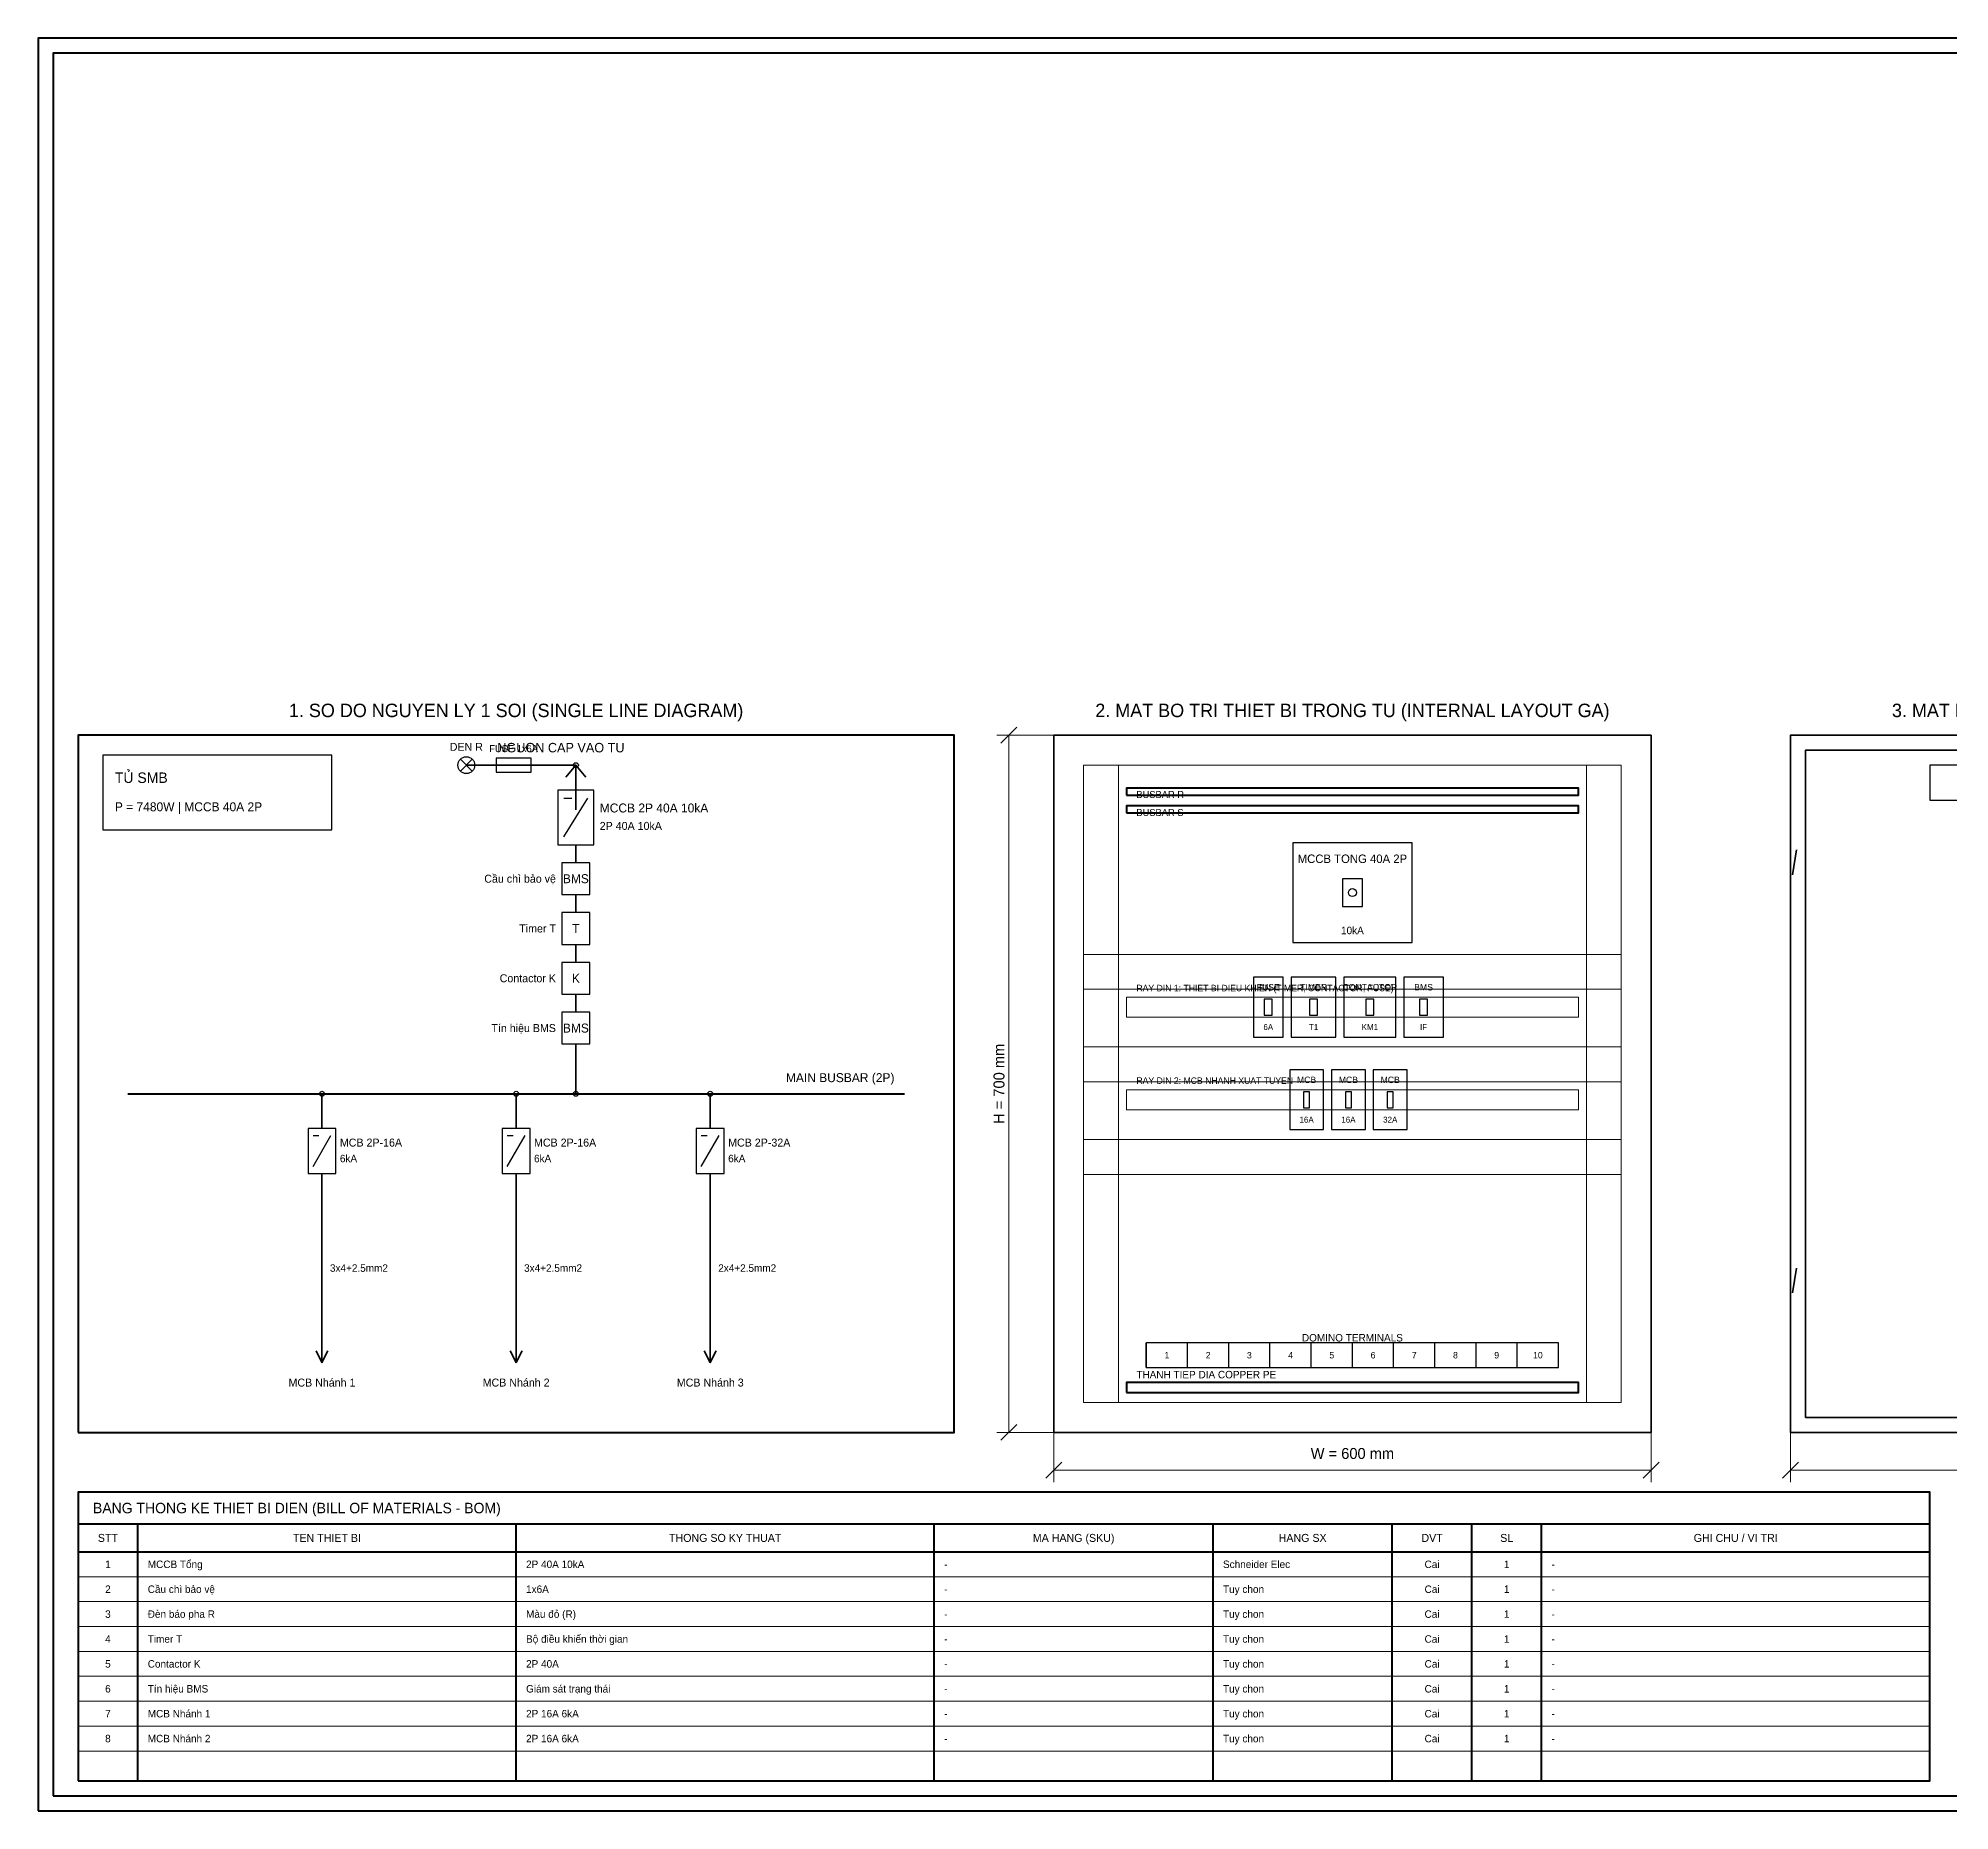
# Model space of a CAD drawing. Header units: metres. Extents: x 20 to 3200, y 20 to 1800.
# Drawn here: x 20 to 1940, y 20 to 1800 of the extents above; entities that cross this region are included whole.
import ezdxf
from ezdxf.enums import TextEntityAlignment as Align

# ---------------------------------------------------------------- set-up
doc = ezdxf.new("R2010")
doc.units = ezdxf.units.M
for name, color, linetype, lineweight in [('0_BORDER', 5, 'Continuous', 40), ('0_BUSBAR_MAIN', 1, 'Continuous', 50), ('0_DEVICES', 7, 'Continuous', 25), ('0_DIMENSIONS', 2, 'Continuous', 15), ('0_DUCTS', 8, 'Continuous', 15), ('0_FRAME', 6, 'Continuous', 35), ('0_PLATE', 4, 'Continuous', 20), ('0_SLD_POWER', 3, 'Continuous', 35), ('0_TEXT', 7, 'Continuous', 18), ('0_TEXT_TITLE', 3, 'Continuous', 30)]:
    doc.layers.add(name, color=color, linetype=linetype, lineweight=lineweight)

msp = doc.modelspace()

# ---------------------------------------------------------------- linework, layer by layer
at = {"layer": '0_BORDER'}
for p, q in [((60, 308), (1920, 308)), ((120, 50), (120, 308)), ((500, 50), (500, 308)), ((920, 50), (920, 308)), ((1200, 50), (1200, 308)), ((1380, 50), (1380, 308)), ((1460, 50), (1460, 308)), ((1530, 50), (1530, 308)), ((60, 280), (1920, 280))]:
    msp.add_line(p, q, dxfattribs=at)
for points in [[(20, 20), (3200, 20), (3200, 1800), (20, 1800), (20, 20)], [(35, 35), (3185, 35), (3185, 1785), (35, 1785), (35, 35)], [(60, 400), (940, 400), (940, 1100), (60, 1100), (60, 400)], [(60, 50), (1920, 50), (1920, 340), (60, 340), (60, 50)]]:
    msp.add_lwpolyline(points, close=True, dxfattribs=at)
at = {"layer": '0_BUSBAR_MAIN'}
msp.add_line((110, 740), (890, 740), dxfattribs=at)
at = {"layer": '0_BUSBAR_MAIN', "color": 1}
msp.add_lwpolyline([(1113, 1040), (1567, 1040), (1567, 1047), (1113, 1047), (1113, 1040)], close=True, dxfattribs=at)
at = {"layer": '0_BUSBAR_MAIN', "color": 2}
msp.add_lwpolyline([(1113, 1022), (1567, 1022), (1567, 1029), (1113, 1029), (1113, 1022)], close=True, dxfattribs=at)
at = {"layer": '0_BUSBAR_MAIN', "color": 3}
msp.add_lwpolyline([(1113, 440), (1567, 440), (1567, 450), (1113, 450), (1113, 440)], close=True, dxfattribs=at)
at = {"layer": '0_DEVICES', "color": 1}
for p, q in [((444, 1064), (456, 1076)), ((444, 1076), (456, 1064))]:
    msp.add_line(p, q, dxfattribs=at)
at = {"layer": '0_DEVICES'}
for p, q in [((480, 1070), (515, 1070)), ((548, 998), (572, 1037)), ((548, 1037), (556, 1037)), ((296, 667), (314, 698)), ((296, 698), (302, 698)), ((491, 667), (509, 698)), ((491, 698), (497, 698)), ((686, 667), (704, 698)), ((686, 698), (692, 698)), ((1133, 465), (1133, 490)), ((1174.4, 465), (1174.4, 490)), ((1215.8, 465), (1215.8, 490)), ((1257.2, 465), (1257.2, 490)), ((1298.6, 465), (1298.6, 490)), ((1340, 465), (1340, 490)), ((1381.4, 465), (1381.4, 490)), ((1422.8, 465), (1422.8, 490)), ((1464.2, 465), (1464.2, 490)), ((1505.6, 465), (1505.6, 490))]:
    msp.add_line(p, q, dxfattribs=at)
for points in [[(85, 1005), (315, 1005), (315, 1080), (85, 1080), (85, 1005)], [(480, 1063), (515, 1063), (515, 1077), (480, 1077), (480, 1063)], [(1920, 1035), (2240, 1035), (2240, 1070), (1920, 1070), (1920, 1035)], [(542, 990), (578, 990), (578, 1045), (542, 1045), (542, 990)], [(1280, 892), (1400, 892), (1400, 992), (1280, 992), (1280, 892)], [(546, 940), (574, 940), (574, 972), (546, 972), (546, 940)], [(1330, 928), (1350, 928), (1350, 956), (1330, 956), (1330, 928)], [(546, 890), (574, 890), (574, 922), (546, 922), (546, 890)], [(546, 840), (574, 840), (574, 872), (546, 872), (546, 840)], [(1240.5, 797), (1270.5, 797), (1270.5, 857), (1240.5, 857), (1240.5, 797)], [(1278.5, 797), (1323.5, 797), (1323.5, 857), (1278.5, 857), (1278.5, 797)], [(1331.5, 797), (1383.5, 797), (1383.5, 857), (1331.5, 857), (1331.5, 797)], [(1391.5, 797), (1431.5, 797), (1431.5, 857), (1391.5, 857), (1391.5, 797)], [(1251.5, 819), (1259.5, 819), (1259.5, 835), (1251.5, 835), (1251.5, 819)], [(1297, 819), (1305, 819), (1305, 835), (1297, 835), (1297, 819)], [(1353.5, 819), (1361.5, 819), (1361.5, 835), (1353.5, 835), (1353.5, 819)], [(1407.5, 819), (1415.5, 819), (1415.5, 835), (1407.5, 835), (1407.5, 819)], [(546, 790), (574, 790), (574, 822), (546, 822), (546, 790)], [(1277, 704), (1311, 704), (1311, 764), (1277, 764), (1277, 704)], [(1319, 704), (1353, 704), (1353, 764), (1319, 764), (1319, 704)], [(1361, 704), (1395, 704), (1395, 764), (1361, 764), (1361, 704)], [(1291, 726), (1297, 726), (1297, 742), (1291, 742), (1291, 726)], [(1333, 726), (1339, 726), (1339, 742), (1333, 742), (1333, 726)], [(1375, 726), (1381, 726), (1381, 742), (1375, 742), (1375, 726)], [(291, 660), (319, 660), (319, 705), (291, 705), (291, 660)], [(486, 660), (514, 660), (514, 705), (486, 705), (486, 660)], [(681, 660), (709, 660), (709, 705), (681, 705), (681, 660)], [(1133, 465), (1547, 465), (1547, 490), (1133, 490), (1133, 465)]]:
    msp.add_lwpolyline(points, close=True, dxfattribs=at)
at = {"layer": '0_DEVICES', "color": 1}
msp.add_circle((450, 1070), 8.5, dxfattribs=at)
at = {"layer": '0_DEVICES'}
for centre, radius in [((560, 1070), 2.5), ((1340, 942), 4), ((305, 740), 2.5), ((500, 740), 2.5), ((560, 740), 2.5), ((695, 740), 2.5)]:
    msp.add_circle(centre, radius, dxfattribs=at)
at = {"layer": '0_DIMENSIONS', "color": 2}
for p, q in [((1040, 1100), (983, 1100)), ((987, 1092), (1003, 1108)), ((995, 400), (995, 1100)), ((987, 392), (1003, 408)), ((1040, 400), (983, 400)), ((1040, 400), (1040, 350)), ((1640, 400), (1640, 350)), ((1780, 400), (1780, 350)), ((1032, 354), (1048, 370)), ((1632, 354), (1648, 370)), ((1772, 354), (1788, 370)), ((1040, 362), (1640, 362)), ((1780, 362), (2380, 362))]:
    msp.add_line(p, q, dxfattribs=at)
at = {"layer": '0_DUCTS'}
for points in [[(1070, 430), (1105, 430), (1105, 1070), (1070, 1070), (1070, 430)], [(1575, 430), (1610, 430), (1610, 1070), (1575, 1070), (1575, 430)], [(1070, 845), (1610, 845), (1610, 880), (1070, 880), (1070, 845)], [(1070, 752), (1610, 752), (1610, 787), (1070, 787), (1070, 752)], [(1070, 659), (1610, 659), (1610, 694), (1070, 694), (1070, 659)]]:
    msp.add_lwpolyline(points, close=True, dxfattribs=at)
at = {"layer": '0_FRAME'}
for p, q in [((1782, 960), (1786, 985)), ((1782, 540), (1786, 565))]:
    msp.add_line(p, q, dxfattribs=at)
for points in [[(1040, 400), (1640, 400), (1640, 1100), (1040, 1100), (1040, 400)], [(1780, 400), (2380, 400), (2380, 1100), (1780, 1100), (1780, 400)], [(1795, 415), (2365, 415), (2365, 1085), (1795, 1085), (1795, 415)]]:
    msp.add_lwpolyline(points, close=True, dxfattribs=at)
at = {"layer": '0_PLATE'}
for p, q in [((60, 255), (1920, 255)), ((60, 230), (1920, 230)), ((60, 205), (1920, 205)), ((60, 180), (1920, 180)), ((60, 155), (1920, 155)), ((60, 130), (1920, 130)), ((60, 105), (1920, 105)), ((60, 80), (1920, 80))]:
    msp.add_line(p, q, dxfattribs=at)
for points in [[(1070, 430), (1610, 430), (1610, 1070), (1070, 1070), (1070, 430)], [(1113, 817), (1567, 817), (1567, 837), (1113, 837), (1113, 817)], [(1113, 724), (1567, 724), (1567, 744), (1113, 744), (1113, 724)]]:
    msp.add_lwpolyline(points, close=True, dxfattribs=at)
at = {"layer": '0_SLD_POWER'}
for p, q in [((560, 1070), (450, 1070)), ((560, 1070), (560, 1025)), ((560, 1070), (560, 1045)), ((560, 990), (560, 972)), ((560, 940), (560, 922)), ((560, 890), (560, 872)), ((560, 840), (560, 822)), ((560, 790), (560, 740)), ((305, 740), (305, 705)), ((500, 740), (500, 705)), ((695, 740), (695, 705)), ((305, 660), (305, 470)), ((500, 660), (500, 470)), ((695, 660), (695, 470))]:
    msp.add_line(p, q, dxfattribs=at)
for points in [[(550, 1058), (560, 1070), (570, 1058)], [(299, 482), (305, 470), (311, 482)], [(494, 482), (500, 470), (506, 482)], [(689, 482), (695, 470), (701, 482)]]:
    msp.add_lwpolyline(points, dxfattribs=at)

# ---------------------------------------------------------------- texts
at = {"layer": '0_TEXT'}
for s, height, p in [('FUSE 1x6A', 7, (497.5, 1081)), ('NGUON CAP VAO TU', 9.5, (545, 1080))]:
    msp.add_text(s, height=height, dxfattribs=at).set_placement(p, align=Align.BOTTOM_CENTER)
for s, height, p in [('BUSBAR R', 7, (1123, 1040.5)), ('BUSBAR S', 7, (1123, 1022.5)), ('2P 40A 10kA', 8, (584, 1009)), ('6kA', 7.5, (323, 675)), ('6kA', 7.5, (518, 675)), ('6kA', 7.5, (713, 675)), ('3x4+2.5mm2', 7.5, (313, 565)), ('3x4+2.5mm2', 7.5, (508, 565)), ('2x4+2.5mm2', 7.5, (703, 565)), ('MCCB Tổng', 7.5, (130, 267.5)), ('2P 40A 10kA', 7.5, (510, 267.5)), ('Schneider Elec', 7.5, (1210, 267.5)), ('-', 7.5, (930, 267.5)), ('-', 7.5, (1540, 267.5)), ('Cầu chì bảo vệ', 7.5, (130, 242.5)), ('1x6A', 7.5, (510, 242.5)), ('-', 7.5, (930, 242.5)), ('Tuy chon', 7.5, (1210, 242.5)), ('-', 7.5, (1540, 242.5)), ('Đèn báo pha R', 7.5, (130, 217.5)), ('Màu đỏ (R)', 7.5, (510, 217.5)), ('-', 7.5, (930, 217.5)), ('Tuy chon', 7.5, (1210, 217.5)), ('-', 7.5, (1540, 217.5)), ('Timer T', 7.5, (130, 192.5)), ('Bộ điều khiển thời gian', 7.5, (510, 192.5)), ('-', 7.5, (930, 192.5)), ('Tuy chon', 7.5, (1210, 192.5)), ('-', 7.5, (1540, 192.5)), ('Contactor K', 7.5, (130, 167.5)), ('2P 40A', 7.5, (510, 167.5)), ('-', 7.5, (930, 167.5)), ('Tuy chon', 7.5, (1210, 167.5)), ('-', 7.5, (1540, 167.5)), ('Tín hiệu BMS', 7.5, (130, 142.5)), ('Giám sát trạng thái', 7.5, (510, 142.5)), ('-', 7.5, (930, 142.5)), ('Tuy chon', 7.5, (1210, 142.5)), ('-', 7.5, (1540, 142.5)), ('MCB Nhánh 1', 7.5, (130, 117.5)), ('2P 16A 6kA', 7.5, (510, 117.5)), ('-', 7.5, (930, 117.5)), ('Tuy chon', 7.5, (1210, 117.5)), ('-', 7.5, (1540, 117.5)), ('MCB Nhánh 2', 7.5, (130, 92.5)), ('2P 16A 6kA', 7.5, (510, 92.5)), ('Tuy chon', 7.5, (1210, 92.5)), ('-', 7.5, (930, 92.5)), ('-', 7.5, (1540, 92.5))]:
    msp.add_text(s, height=height, dxfattribs=at).set_placement(p, align=Align.MIDDLE_LEFT)
for s, height, p in [('P = 7480W | MCCB 40A 2P', 9, (97, 1021)), ('RAY DIN 1: THIET BI DIEU KHIEN (TIMER, CONTACTOR, FUSE)', 6.5, (1123, 841)), ('RAY DIN 2: MCB NHANH XUAT TUYEN', 6.5, (1123, 748)), ('THANH TIEP DIA COPPER PE', 7.5, (1123, 452))]:
    msp.add_text(s, height=height, dxfattribs=at).set_placement(p, align=Align.BOTTOM_LEFT)
for s, p in [('Cầu chì bảo vệ', (540, 956)), ('Timer T', (540, 906)), ('Contactor K', (540, 856)), ('Tín hiệu BMS', (540, 806))]:
    msp.add_text(s, height=8, dxfattribs=at).set_placement(p, align=Align.MIDDLE_RIGHT)
for s, height, p in [('10kA', 7.5, (1340, 904)), ('6A', 6, (1255.5, 807)), ('T1', 6, (1301, 807)), ('KM1', 6, (1357.5, 807)), ('IF', 6, (1411.5, 807)), ('16A', 6, (1294, 714)), ('16A', 6, (1336, 714)), ('32A', 6, (1378, 714)), ('1', 6.5, (1153.7, 477.5)), ('2', 6.5, (1195.1, 477.5)), ('3', 6.5, (1236.5, 477.5)), ('4', 6.5, (1277.9, 477.5)), ('DOMINO TERMINALS', 7.5, (1340, 495)), ('5', 6.5, (1319.3, 477.5)), ('6', 6.5, (1360.7, 477.5)), ('7', 6.5, (1402.1, 477.5)), ('8', 6.5, (1443.5, 477.5)), ('9', 6.5, (1484.9, 477.5)), ('10', 6.5, (1526.3, 477.5)), ('1', 7.5, (90, 267.5)), ('Cai', 7.5, (1420, 267.5)), ('1', 7.5, (1495, 267.5)), ('2', 7.5, (90, 242.5)), ('Cai', 7.5, (1420, 242.5)), ('1', 7.5, (1495, 242.5)), ('3', 7.5, (90, 217.5)), ('Cai', 7.5, (1420, 217.5)), ('1', 7.5, (1495, 217.5)), ('4', 7.5, (90, 192.5)), ('Cai', 7.5, (1420, 192.5)), ('1', 7.5, (1495, 192.5)), ('5', 7.5, (90, 167.5)), ('Cai', 7.5, (1420, 167.5)), ('1', 7.5, (1495, 167.5)), ('6', 7.5, (90, 142.5)), ('Cai', 7.5, (1420, 142.5)), ('1', 7.5, (1495, 142.5)), ('7', 7.5, (90, 117.5)), ('Cai', 7.5, (1420, 117.5)), ('1', 7.5, (1495, 117.5)), ('8', 7.5, (90, 92.5)), ('Cai', 7.5, (1420, 92.5)), ('1', 7.5, (1495, 92.5))]:
    msp.add_text(s, height=height, dxfattribs=at).set_placement(p, align=Align.MIDDLE_CENTER)
at = {"layer": '0_TEXT_TITLE'}
for s, height, p in [('1. SO DO NGUYEN LY 1 SOI (SINGLE LINE DIAGRAM)', 13.5, (500, 1125)), ('2. MAT BO TRI THIET BI TRONG TU (INTERNAL LAYOUT GA)', 13.5, (1340, 1125)), ('3. MAT NGOAI CANH TU (FRONT DOOR VIEW)', 13.5, (2080, 1125)), ('MCCB TONG 40A 2P', 8.5, (1340, 976)), ('BMS', 9, (560, 956)), ('T', 9, (560, 906)), ('K', 9, (560, 856)), ('FUSE', 6.5, (1255.5, 847)), ('TIMER', 6.5, (1301, 847)), ('CONTACTOR', 6.5, (1357.5, 847)), ('BMS', 6.5, (1411.5, 847)), ('BMS', 9, (560, 806)), ('MCB', 6.5, (1294, 754)), ('MCB', 6.5, (1336, 754)), ('MCB', 6.5, (1378, 754)), ('MCB Nhánh 1', 8, (305, 450)), ('MCB Nhánh 2', 8, (500, 450)), ('MCB Nhánh 3', 8, (695, 450)), ('STT', 8, (90, 294)), ('TEN THIET BI', 8, (310, 294)), ('THONG SO KY THUAT', 8, (710, 294)), ('MA HANG (SKU)', 8, (1060, 294)), ('HANG SX', 8, (1290, 294)), ('DVT', 8, (1420, 294)), ('SL', 8, (1495, 294)), ('GHI CHU / VI TRI', 8, (1725, 294))]:
    msp.add_text(s, height=height, dxfattribs=at).set_placement(p, align=Align.MIDDLE_CENTER)
at = {"layer": '0_TEXT_TITLE', "color": 1}
msp.add_text('DEN R', height=8, dxfattribs=at).set_placement((450, 1082), align=Align.BOTTOM_CENTER)
at = {"layer": '0_TEXT_TITLE'}
msp.add_text('TỦ SMB', height=10.5, dxfattribs=at).set_placement((97, 1049), align=Align.BOTTOM_LEFT)
for s, height, p in [('MCCB 2P 40A 10kA', 9, (584, 1027)), ('MCB 2P-16A', 8, (323, 691)), ('MCB 2P-16A', 8, (518, 691)), ('MCB 2P-32A', 8, (713, 691)), ('BANG THONG KE THIET BI DIEN (BILL OF MATERIALS - BOM)', 10.5, (75, 324))]:
    msp.add_text(s, height=height, dxfattribs=at).set_placement(p, align=Align.MIDDLE_LEFT)
at = {"layer": '0_TEXT_TITLE', "color": 2}
msp.add_text('H = 700 mm', height=11, rotation=90, dxfattribs=at).set_placement((985, 750), align=Align.MIDDLE_CENTER)
at = {"layer": '0_TEXT_TITLE'}
msp.add_text('MAIN BUSBAR (2P)', height=9, dxfattribs=at).set_placement((880, 749), align=Align.BOTTOM_RIGHT)
at = {"layer": '0_TEXT_TITLE', "color": 2}
msp.add_text('W = 600 mm', height=11, dxfattribs=at).set_placement((1340, 370), align=Align.BOTTOM_CENTER)

doc.saveas('drawing.dxf')
